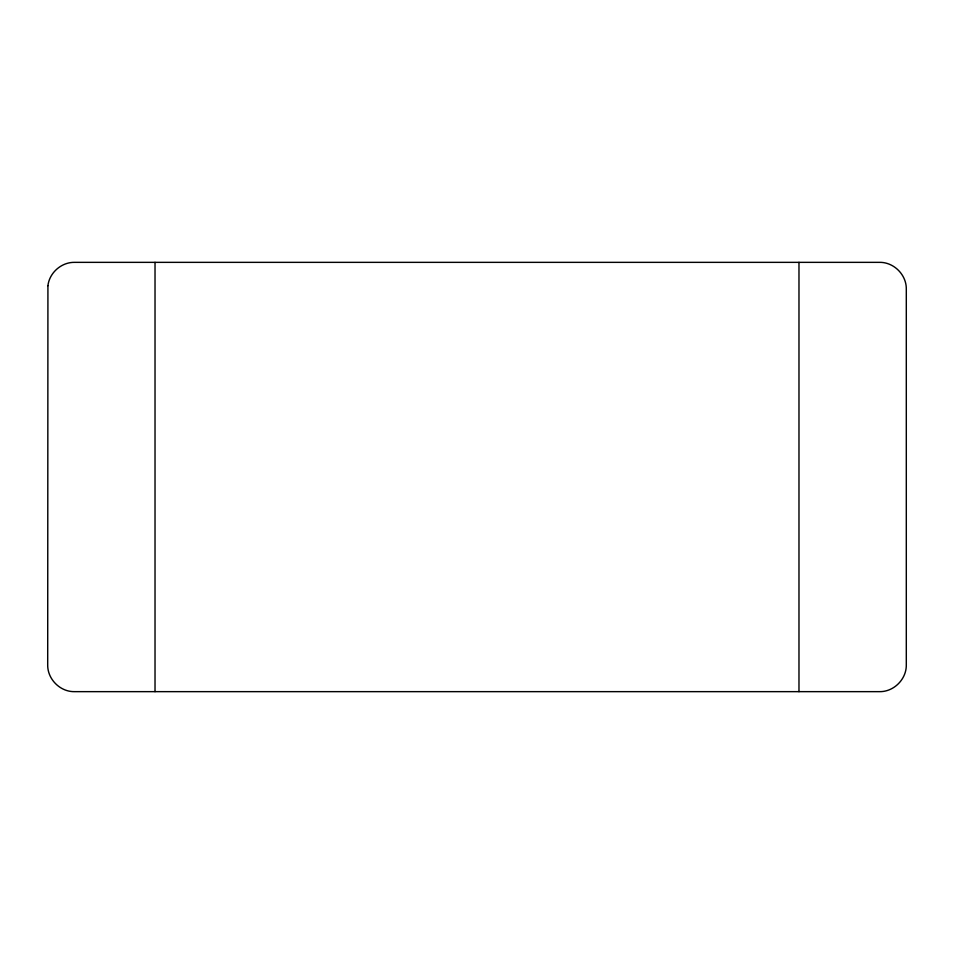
<?xml version="1.0" encoding="UTF-8"?>
<svg xmlns="http://www.w3.org/2000/svg" width="954" height="954" viewBox="0 0 954 954"><rect width="100%" height="100%" fill="white"/><g stroke="black" fill="none" stroke-linecap="round" stroke-linejoin="round"><path stroke-width="1.43" d="M798.975 262.35L798.975 691.65M155.025 262.35L155.025 691.65M47.927 285.675L47.7 664.819C47.402 679.165 60.185 691.948 74.531 691.65L879.469 691.65C893.815 691.948 906.598 679.165 906.3 664.819L906.3 289.181C906.598 274.835 893.815 262.052 879.469 262.35L74.531 262.35C61.461 262.147 49.429 272.689 47.927 285.675"/></g></svg>
